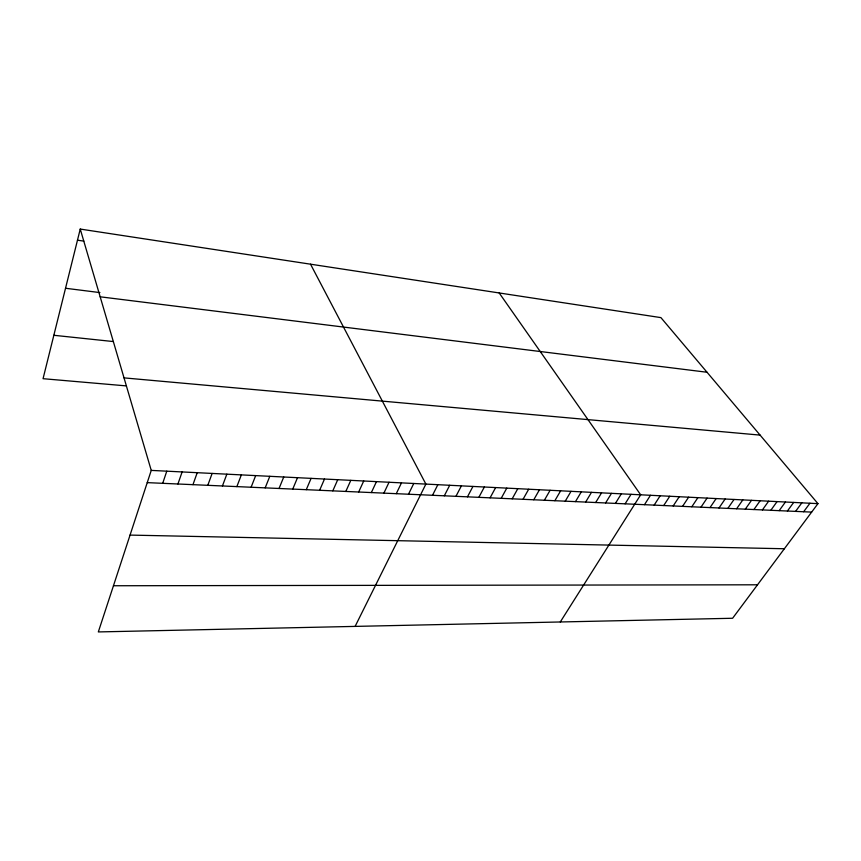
<?xml version="1.0" encoding="UTF-8"?>
<svg xmlns="http://www.w3.org/2000/svg" width="861" height="861" viewBox="0 0 861 861"><rect width="100%" height="100%" fill="white"/><g stroke="black" fill="none" stroke-linecap="round" stroke-linejoin="round"><path stroke-width="1.29" d="M80.245 229.069L151.245 470.397L98.326 631.931L732.603 618.263L817.95 503.642L660.914 317.623L80.245 229.069L43.05 378.689L126.406 385.9M162.697 483.322L166.786 471.171M177.926 484L182.112 471.936M192.961 484.668L197.223 472.689M207.792 485.324L212.129 473.432M222.429 485.97L226.841 474.174M236.861 486.605L241.349 474.895M251.111 487.24L255.674 475.606M265.177 487.864L269.805 476.316M279.05 488.478L283.743 477.005M292.751 489.091L297.508 477.694M306.268 489.683L311.09 478.372M319.625 490.275L324.5 479.039M332.798 490.867L337.738 479.695M345.81 491.437L350.814 480.352M358.671 492.008L363.719 480.998M371.36 492.578L376.461 481.633M383.888 493.127L389.043 482.257M396.275 493.676L401.474 482.881M408.501 494.225L413.754 483.495M355.109 626.399L425.883 484.097L310.53 264.187M432.513 495.29L437.862 484.689M444.308 495.807L449.7 485.281M455.953 496.323L461.388 485.862M467.469 496.84L472.937 486.443M478.845 497.335L484.356 487.014M490.081 497.841L495.635 487.574M501.199 498.325L506.785 488.133M512.177 498.82L517.805 488.682M523.036 499.294L528.697 489.22M533.766 499.778L539.46 489.758M544.378 500.241L550.104 490.286M554.871 500.715L560.629 490.813M565.236 501.167L571.026 491.33M575.492 501.629L581.315 491.846M585.641 502.071L591.485 492.352M595.672 502.523L601.538 492.858M605.584 502.964L611.482 493.353M615.4 503.394L621.319 493.837M625.097 503.825L631.048 494.322M560.285 621.976L640.67 494.806L499.186 292.955M644.48 504.686L650.475 495.29M654.156 505.116L660.172 495.775M663.723 505.536L669.75 496.259M673.184 505.956L679.243 496.732M682.536 506.376L688.617 497.195M691.803 506.785L697.894 497.658M700.962 507.194L707.075 498.121M710.024 507.592L716.148 498.573M718.989 507.99L725.134 499.014M727.857 508.377L734.024 499.466M736.629 508.765L742.817 499.897M745.314 509.152L751.513 500.338M753.913 509.54L760.123 500.768M762.415 509.916L768.636 501.188M770.832 510.282L777.074 501.608M779.162 510.659L785.415 502.028M787.417 511.025L793.67 502.437M795.575 511.38L801.849 502.846M803.657 511.746L809.943 503.244M113.458 585.749L757.519 584.802M130.054 535.09L784.371 548.748M147.242 482.634L811.654 512.101M151.245 470.397L817.95 503.642M124.027 377.882L760.091 435.106M53.845 335.284L113.329 341.559M100.177 296.808L707.032 372.253M65.533 288.263L99.908 292.589M77.479 240.197L83.808 241.123"/></g></svg>
